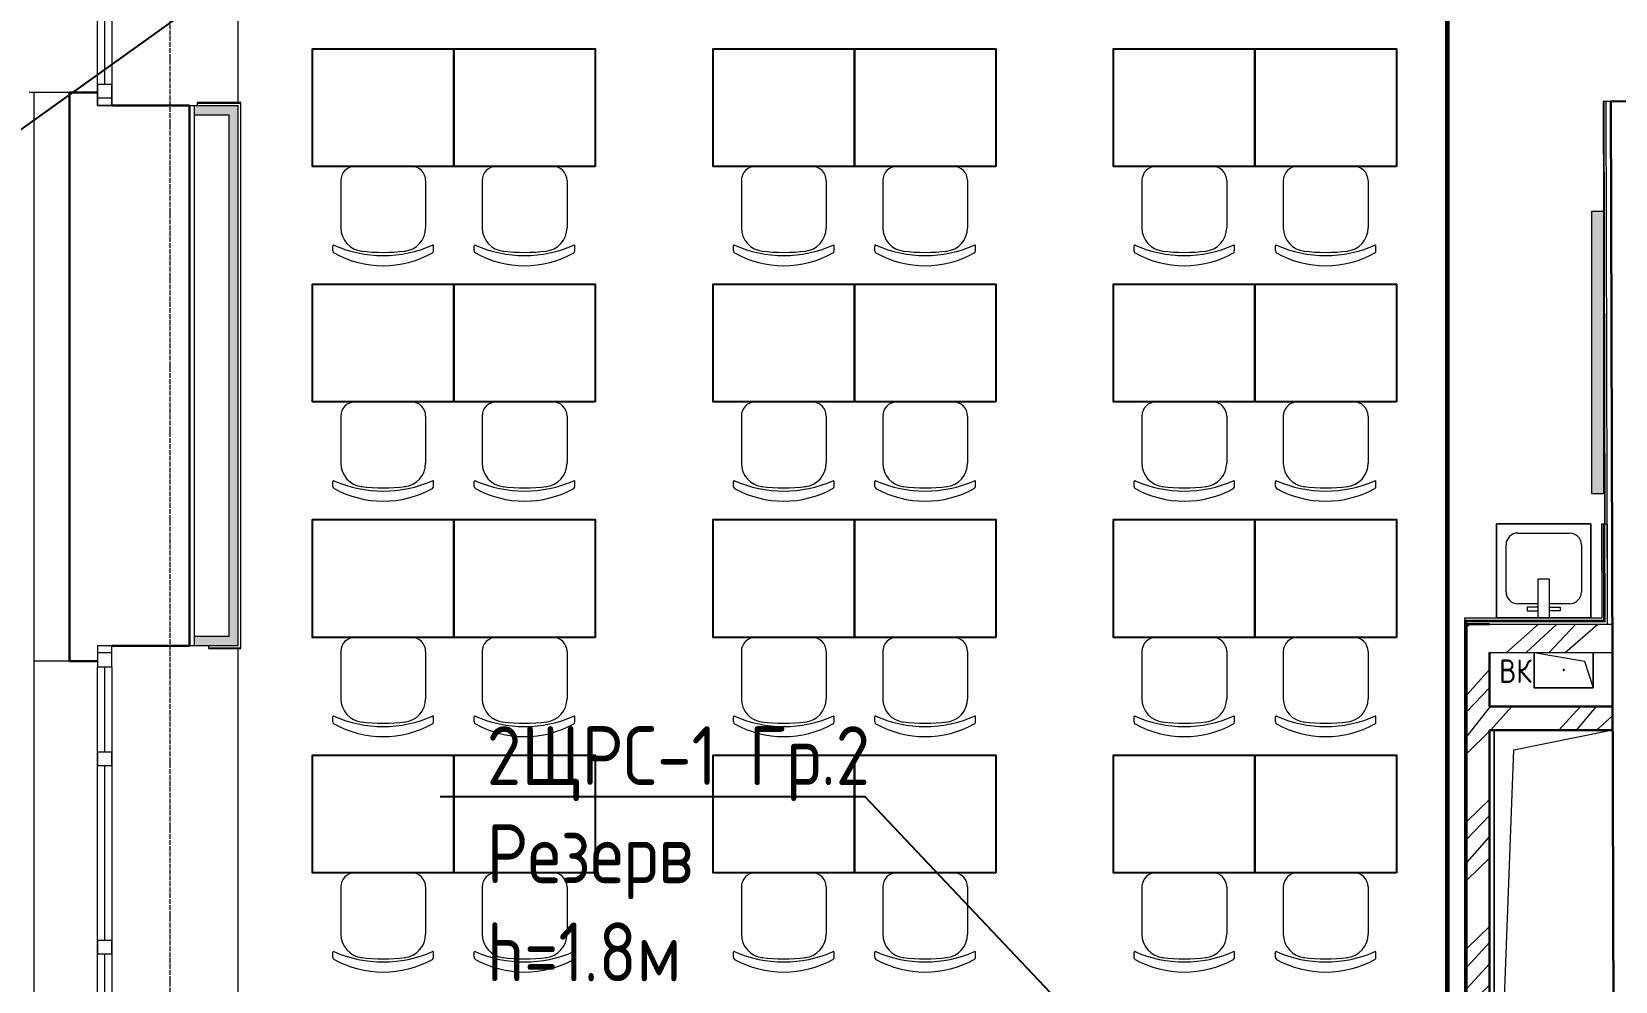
# Model space of a CAD drawing. Header units: millimetres. Extents: x -32 to 417638015, y -35 to 175284279.
# Drawn here: x 416878739 to 416885460, y 175261732 to 175265765 of the extents above; entities that cross this region are included whole.
import ezdxf
from ezdxf import colors
from ezdxf.entities.mleader import LeaderData, LeaderLine
from ezdxf.math import Vec2, Vec3

# ---------------------------------------------------------------- set-up
doc = ezdxf.new("R2010")
doc.units = ezdxf.units.MM
doc.linetypes.add('ADSK_Линия сетки', pattern=[25, 20, -2.5, 0, -2.5])
for name, color, linetype, lineweight in [('_ Окна', 7, 'Continuous', 9), ('_ЭМ_гофра', 5, 'Continuous', 60), ('_ЭМ_ТХобщее_слой', 7, 'Continuous', 30), ('Аннотация', 7, 'Continuous', 18), ('Обобщенные модели', 7, 'Continuous', 18), ('Окна', 7, 'Continuous', 9), ('Оси', 253, 'Continuous', 9), ('Перекрытие', 7, 'Continuous', 18), ('Сантехника', 7, 'Continuous', 18), ('Стены внутренние', 7, 'Continuous', 18), ('Стены наружные', 7, 'Continuous', 18), ('Стены несущие', 7, 'Continuous', 30), ('Стены отделка', 7, 'Continuous', 30), ('Стены штриховка', 7, 'Continuous', 9), ('ТХ', 5, 'Continuous', 0), ('ШТРИХОВКА', 252, 'Continuous', 15)]:
    doc.layers.add(name, color=color, linetype=linetype, lineweight=lineweight)
doc.layers.add('_ЭМ_Надписи', color=7, linetype='Continuous')
doc.layers.add('ЭОМ_Лотки рабочие', color=5, linetype='Continuous')
doc.styles.add('GOST Common_5', font='GOST_Common.ttf', dxfattribs={"width": 0.9, "height": 200})
doc.styles.add('ЭОМ', font='isocpeur.ttf', dxfattribs={"width": 0.85, "height": 250})

# ---------------------------------------------------------------- blocks, each defined once
blk = doc.blocks.new('Стул ученич штабелир №5-7')
at = {"color": 0, "linetype": 'ByBlock', "lineweight": -2}
for p, q in [((-120.064222017827, -6.874120663269423e-05), (120.064222017827, 6.874120663269423e-05)), ((-120.0642220180016, -6.874130849610083e-05), (120.0642220177106, 6.874110476928763e-05)), ((-179.935777982173, -59.99993125879337), (-179.935777982173, -260.3112319844695)), ((-179.9357779823476, -59.99993125888795), (-179.9357779823476, -260.3112319845714)), ((180.064222017827, -59.99993125879337), (180.064222017827, -260.3112319844695)), ((180.0642220177106, -59.99993125888795), (180.0642220177106, -260.3112319845714)), ((-213.4357779821148, -359.0004116515302), (-213.4357779821148, -337.3406056039639)), ((-213.4357779822894, -359.0004116516247), (-213.4357779822894, -337.3406056040585)), ((213.564222017827, -359.0004116515302), (213.564222017827, -337.3406056039639)), ((213.5642220176524, -359.0004116516247), (213.5642220176524, -337.3406056040585))]:
    blk.add_line(p, q, dxfattribs=at)
for centre, radius, start, end in [((-119.9357779822312, -59.99993125879337), 60.00000000000227, 90, 180), ((-119.9357779823476, -59.99993125885157), 59.99999999995964, 90, 180), ((120.0642220178852, -59.99993125879337), 60.00000000000227, 0, 90), ((120.0642220177106, -59.99993125885157), 59.99999999995964, 0, 90), ((-79.93577798217302, -260.3112319844549), 100.0000000000176, 180, 264.2584419996841), ((-79.93577798234764, -260.3112319845568), 100.0000000000176, 180, 264.2584419996841), ((80.06422201782698, -260.3112319844549), 100.0000000000176, 275.7415580003159, 0), ((80.06422201765236, -260.3112319845568), 100.0000000000176, 275.7415580003159, 0), ((-210.435777982173, -337.3406056039494), 2.999999999983853, 63.89783268162118, 180), ((-210.4357779823476, -337.340605604044), 2.999999999983853, 63.89783268162118, 180), ((0.06422201782697812, 142.3201924452005), 520.8201237039044, 246.3195110063149, 293.6804889936851), ((0.06422201765235513, 142.3201924450987), 520.8201237039044, 246.3195110063149, 293.6804889936851), ((210.564222017827, -337.3406056039494), 2.999999999983853, 0, 116.1021673183788), ((210.5642220176524, -337.340605604044), 2.999999999983853, 0, 116.1021673183788), ((-203.435777982173, -359.0004116515447), 9.999999999989248, 180, 238.068250632605), ((-203.4357779823476, -359.0004116516466), 9.999999999989248, 180, 238.068250632605), ((0.06422201782697812, 9.04909030158342), 430.5490215606072, 240.9916647866204, 299.0083352133797), ((0.06422201765235513, 9.049090301488832), 430.5490215606072, 240.9916647866204, 299.0083352133797), ((0.06422201782697812, 435.5341415462426), 800.3966485555333, 263.2469772545854, 276.7530227454146), ((0.06422201765235513, 435.5341415461407), 800.3966485555333, 263.2469772545854, 276.7530227454146), ((203.564222017827, -359.0004116515447), 9.999999999989248, 301.931749367395, 0), ((203.5642220176524, -359.0004116516466), 9.999999999989248, 301.931749367395, 0)]:
    blk.add_arc(centre, radius, start, end, dxfattribs=at)
blk = doc.blocks.new('Тх 2 этаж')
at = {"lineweight": 0, "true_color": 0x939598}
h = blk.add_hatch(color=252, dxfattribs=at)
h.dxf.hatch_style = 1
h.paths.add_polyline_path([(5959.580170975591, 30117.00796523486), (5909.580170975591, 30117.00796523486), (5909.580170975591, 31317.00796523486), (5959.580170975591, 31317.00796523486)])
at = {"color": 252, "true_color": 0x939598}
for points in [[(1079.99407722766, 31507.01640572771), (479.9940772276605, 31507.01640572771), (479.9940772276605, 32007.01640572783), (1079.99407722766, 32007.01640572783)], [(1679.994077228126, 31507.01640572771), (1079.994077228126, 31507.01640572771), (1079.994077228126, 32007.01640572783), (1679.994077228126, 32007.01640572783)], [(2779.994077228126, 31507.01640572771), (2179.994077228126, 31507.01640572771), (2179.994077228126, 32007.01640572783), (2779.994077228126, 32007.01640572783)], [(3379.994077228592, 31507.01640572771), (2779.994077228592, 31507.01640572771), (2779.994077228592, 32007.01640572783), (3379.994077228592, 32007.01640572783)], [(4479.994077228592, 31507.01640572771), (3879.994077228592, 31507.01640572771), (3879.994077228592, 32007.01640572783), (4479.994077228592, 32007.01640572783)], [(5079.994077229057, 31507.01640572771), (4479.994077229057, 31507.01640572771), (4479.994077229057, 32007.01640572783), (5079.994077229057, 32007.01640572783)], [(1079.99407722766, 30507.01640572771), (479.9940772276605, 30507.01640572771), (479.9940772276605, 31007.01640572783), (1079.99407722766, 31007.01640572783)], [(1679.994077228126, 30507.01640572771), (1079.994077228126, 30507.01640572771), (1079.994077228126, 31007.01640572783), (1679.994077228126, 31007.01640572783)], [(2779.994077228126, 30507.01640572771), (2179.994077228126, 30507.01640572771), (2179.994077228126, 31007.01640572783), (2779.994077228126, 31007.01640572783)], [(3379.994077228592, 30507.01640572771), (2779.994077228592, 30507.01640572771), (2779.994077228592, 31007.01640572783), (3379.994077228592, 31007.01640572783)], [(4479.994077228592, 30507.01640572771), (3879.994077228592, 30507.01640572771), (3879.994077228592, 31007.01640572783), (4479.994077228592, 31007.01640572783)], [(5079.994077229057, 30507.01640572771), (4479.994077229057, 30507.01640572771), (4479.994077229057, 31007.01640572783), (5079.994077229057, 31007.01640572783)], [(1079.99407722766, 29507.01640572725), (479.9940772276605, 29507.01640572725), (479.9940772276605, 30007.01640572737), (1079.99407722766, 30007.01640572737)], [(1679.994077228126, 29507.01640572725), (1079.994077228126, 29507.01640572725), (1079.994077228126, 30007.01640572737), (1679.994077228126, 30007.01640572737)], [(2779.994077228126, 29507.01640572725), (2179.994077228126, 29507.01640572725), (2179.994077228126, 30007.01640572737), (2779.994077228126, 30007.01640572737)], [(3379.994077228592, 29507.01640572725), (2779.994077228592, 29507.01640572725), (2779.994077228592, 30007.01640572737), (3379.994077228592, 30007.01640572737)], [(4479.994077228592, 29507.01640572725), (3879.994077228592, 29507.01640572725), (3879.994077228592, 30007.01640572737), (4479.994077228592, 30007.01640572737)], [(5079.994077229057, 29507.01640572725), (4479.994077229057, 29507.01640572725), (4479.994077229057, 30007.01640572737), (5079.994077229057, 30007.01640572737)], [(1079.99407722766, 28507.01640572725), (479.9940772276605, 28507.01640572725), (479.9940772276605, 29007.01640572737), (1079.99407722766, 29007.01640572737)], [(1679.994077228126, 28507.01640572725), (1079.994077228126, 28507.01640572725), (1079.994077228126, 29007.01640572737), (1679.994077228126, 29007.01640572737)], [(2779.994077228126, 28507.01640572725), (2179.994077228126, 28507.01640572725), (2179.994077228126, 29007.01640572737), (2779.994077228126, 29007.01640572737)], [(3379.994077228592, 28507.01640572725), (2779.994077228592, 28507.01640572725), (2779.994077228592, 29007.01640572737), (3379.994077228592, 29007.01640572737)], [(4479.994077228592, 28507.01640572725), (3879.994077228592, 28507.01640572725), (3879.994077228592, 29007.01640572737), (4479.994077228592, 29007.01640572737)], [(5079.994077229057, 28507.01640572725), (4479.994077229057, 28507.01640572725), (4479.994077229057, 29007.01640572737), (5079.994077229057, 29007.01640572737)]]:
    blk.add_lwpolyline(points, close=True, dxfattribs=at)
at = {"color": 252, "lineweight": 0, "true_color": 0x939598}
blk.add_lwpolyline([(5959.580170975591, 30117.00796523486), (5909.580170975591, 30117.00796523486), (5909.580170975591, 31317.00796523486), (5959.580170975591, 31317.00796523486), (5959.580170975591, 30117.00796523486)], dxfattribs=at)
at = {"layer": 'ТХ', "color": 252, "lineweight": 0, "true_color": 0x939598}
for p in [(779.9940772276605, 31507.01640572771), (1379.994077228126, 31507.01640572771), (2479.994077228126, 31507.01640572771), (3079.994077228592, 31507.01640572771), (4179.994077228592, 31507.01640572771), (4779.994077229523, 31507.01640572771), (779.9940772276605, 30507.01640572771), (1379.994077228126, 30507.01640572771), (2479.994077228126, 30507.01640572771), (3079.994077228592, 30507.01640572771), (4179.994077228592, 30507.01640572771), (4779.994077229523, 30507.01640572771), (779.9940772276605, 29507.01640572771), (1379.994077228126, 29507.01640572771), (2479.994077228126, 29507.01640572771), (3079.994077228592, 29507.01640572771), (4179.994077228592, 29507.01640572771), (4779.994077229523, 29507.01640572771), (779.9940772276605, 28507.01640572725), (1379.994077228126, 28507.01640572725), (2479.994077228126, 28507.01640572725), (3079.994077228592, 28507.01640572725), (4179.994077228592, 28507.01640572725), (4779.994077229523, 28507.01640572725)]:
    blk.add_blockref('Стул ученич штабелир №5-7', p, dxfattribs=at)
blk = doc.blocks.new('План 2 этажа')
h = blk.add_hatch()
h.set_pattern_fill('ANSI34', color=8, scale=20)
h.set_pattern_definition([(45, (686.3573730537319, 338.699590410115), (-269.4076836320746, 269.4076836320746), []), (45, (776.1599730537273, 338.699590410115), (-269.4076836320746, 269.4076836320746), []), (45, (865.9625730537227, 338.699590410115), (-269.4076836320746, 269.4076836320746), []), (45, (955.7653730537277, 338.699590410115), (-269.4076836320746, 269.4076836320746), [])])
h.paths.add_polyline_path([(-214.2402986002853, 31438.49632768584), (-194.077273907722, 31438.49632768585), (308.645120384288, 31438.55585617931), (308.3464703521458, 31538.49632768588), (-214.2402986002853, 31538.49632768588), (-214.2402986002853, 31768.49632768579), (307.7409053487354, 31768.49632768587), (307.3832166110515, 31888.49632768585), (-214.2402986002853, 31888.49632768585), (-308.2402986002853, 31888.49632768585), (-308.2402986002853, 28833.69959041013), (-214.2402986002853, 28833.69959041013)])
at = {"layer": 'Стены внутренние'}
for points in [[(-5711.430305129034, 34051.47074200604), (-5565.219042715908, 34051.47074200604), (-5565.219042715908, 34091.47074200604), (-5711.430305129034, 34091.47074200604)], [(-5525.219042715908, 31836.47255032662), (-5525.219042715908, 34091.47074200604), (-5565.219042715908, 34091.47074200604), (-5565.219042715908, 31836.47255032662)], [(-5525.219042715908, 31796.47255032655), (-5525.219042715908, 31836.47255032662), (-5711.430305129034, 31836.47255032662), (-5711.430305129034, 31796.47255032655)]]:
    blk.add_hatch(color=8, dxfattribs=at).paths.add_polyline_path(points)
at = {"layer": '_ Окна', "color": 8}
for p, q in [((-6091.430305129943, 34181.47074200602), (-6091.430305129944, 34541.47074200602)), ((-6061.430305129958, 34121.47074200602), (-6121.430305129958, 34121.47074200602)), ((-6061.430305129965, 31766.47255032655), (-6121.430305129965, 31766.47255032655)), ((-6091.430305129944, 31346.47255032655), (-6091.430305129944, 31706.47255032655)), ((-6091.430305129944, 30546.47255032655), (-6091.430305129944, 31286.47255032655)), ((-6091.430305129943, 30126.47255032654), (-6091.430305129944, 30486.47255032654))]:
    blk.add_line(p, q, dxfattribs=at)
at = {"layer": '_ Окна', "color": 8, "lineweight": 18}
for p, q in [((-6121.430305129958, 34181.47074200602), (-6061.430305129958, 34181.47074200602)), ((-6121.430305129958, 34091.47074200602), (-6121.430305129958, 34181.47074200602)), ((-6061.430305129958, 34181.47074200602), (-6061.430305129958, 34091.47074200602)), ((-6061.430305129958, 34091.47074200602), (-6121.430305129958, 34091.47074200602)), ((-6061.430305129965, 31796.47255032655), (-6121.430305129965, 31796.47255032655)), ((-6121.430305129965, 31796.47255032655), (-6121.430305129965, 31706.47255032655)), ((-6061.430305129965, 31706.47255032655), (-6061.430305129965, 31796.47255032655)), ((-6121.430305129965, 31706.47255032655), (-6061.430305129965, 31706.47255032655)), ((-6121.430305129963, 31346.47255032655), (-6061.430305129963, 31346.47255032655)), ((-6121.430305129963, 31286.47255032655), (-6121.430305129963, 31346.47255032655)), ((-6061.430305129963, 31346.47255032655), (-6061.430305129963, 31286.47255032655)), ((-6061.430305129963, 31286.47255032655), (-6121.430305129963, 31286.47255032655)), ((-6121.43030512996, 30546.47255032655), (-6061.43030512996, 30546.47255032655)), ((-6121.43030512996, 30486.47255032655), (-6121.43030512996, 30546.47255032655)), ((-6061.43030512996, 30546.47255032655), (-6061.43030512996, 30486.47255032655)), ((-6061.43030512996, 30486.47255032655), (-6121.43030512996, 30486.47255032655))]:
    blk.add_line(p, q, dxfattribs=at)
at = {"layer": 'Обобщенные модели', "color": 8}
for p, q in [((-23.89476904971809, 31618.49632768584), (-23.89476904971727, 31768.49632768584)), ((-23.89476904971727, 31768.49632768584), (188.6052309502853, 31730.99632768584)), ((-23.89476904971727, 31768.49632768584), (-23.89476904971809, 31618.49632768584)), ((188.6052309502853, 31730.99632768584), (226.1052309502867, 31618.49632768584)), ((226.1052309502875, 31768.49632768584), (226.1052309502867, 31618.49632768584)), ((226.1052309502867, 31618.49632768584), (226.1052309502875, 31768.49632768584)), ((226.1052309502867, 31618.49632768584), (-23.89476904971809, 31618.49632768584)), ((-23.89476904971809, 31618.49632768584), (226.1052309502867, 31618.49632768584)), ((-194.0772739077213, 29138.49632768585), (-194.0772739077213, 31438.49632768585)), ((-194.0772739077213, 31438.49632768585), (-194.0772739077213, 29138.49632768585)), ((-110.7439405743951, 31355.16299435252), (288.7347071309142, 31435.05872389358)), ((-194.0772739077213, 29138.49632768585), (-110.7439405743951, 31355.16299435252))]:
    blk.add_line(p, q, dxfattribs=at)
for radius, start, end in [(2.500000000000002, 89.99999999999919, 269.9999999999984), (2.500000000000002, 105.0000000000261, 180), (2.499999999999998, 209.9999999999997, 269.9999999999992), (2.500000000000002, 269.9999999999992, 89.99999999999919), (2.499999999999999, 329.9999999999999, 74.99999999997307)]:
    blk.add_arc((101.1052309502847, 31693.49632768584), radius, start, end, dxfattribs=at)
at = {"layer": 'Окна', "color": 8}
for p, q in [((-6121.430305129956, 34181.47074200602), (-6121.430305129956, 34541.47074200602)), ((-6061.430305129868, 34541.47074200602), (-6061.430305129868, 34181.47074200602)), ((-6121.430305129958, 34181.47074200602), (-6121.430305129958, 34091.47074200602)), ((-6061.430305129958, 34091.47074200602), (-6061.430305129958, 34181.47074200602)), ((-6121.430305129958, 34091.47074200602), (-6061.430305129958, 34091.47074200602)), ((-6121.430305129965, 31796.47255032655), (-6121.430305129965, 31706.47255032655)), ((-6061.430305129965, 31796.47255032655), (-6121.430305129965, 31796.47255032655)), ((-6061.430305129965, 31706.47255032655), (-6061.430305129965, 31796.47255032655)), ((-6121.430305129957, 31346.47255032655), (-6121.430305129957, 31706.47255032655)), ((-6061.430305129868, 31706.47255032655), (-6061.430305129868, 31346.47255032655)), ((-6121.430305129963, 31346.47255032655), (-6121.430305129963, 31286.47255032655)), ((-6061.430305129963, 31286.47255032655), (-6061.430305129963, 31346.47255032655)), ((-6121.430305129956, 30546.47255032655), (-6121.430305129957, 31286.47255032655)), ((-6061.430305129868, 31286.47255032655), (-6061.430305129868, 30546.47255032655)), ((-6121.43030512996, 30546.47255032655), (-6121.43030512996, 30486.47255032655)), ((-6061.43030512996, 30486.47255032655), (-6061.43030512996, 30546.47255032655)), ((-6121.430305129956, 30126.47255032654), (-6121.430305129956, 30486.47255032654)), ((-6061.430305129868, 30486.47255032654), (-6061.430305129868, 30126.47255032654))]:
    blk.add_line(p, q, dxfattribs=at)
at = {"layer": 'Оси', "color": 8, "linetype": 'ADSK_Линия сетки'}
blk.add_line((-5814.077273907838, -4690.674102031637), (-5814.077273907722, 44448.76377897623), dxfattribs=at)
at = {"layer": 'Перекрытие', "color": 8}
for p, q in [((-5525.219042715849, 34103.47074200599), (-5525.219042715849, 36730.25079479161)), ((-5525.219042715908, 28845.63481810716), (-5525.219042715849, 31784.47255032652))]:
    blk.add_line(p, q, dxfattribs=at)
at = {"layer": 'Сантехника', "color": 8}
for p, q in [((-183.8947690497152, 32315.04624056336), (-183.8947690497153, 31915.04624056336)), ((216.1052309502848, 32315.04624056336), (-183.8947690497152, 32315.04624056336)), ((-183.8947690497152, 32315.04624056336), (216.1052309502848, 32315.04624056336)), ((-183.8947690497153, 31915.04624056336), (-183.8947690497152, 32315.04624056336)), ((-93.8940310428154, 32275.04697923685), (126.1052309502898, 32275.04697923685)), ((216.1052309502847, 31915.04624056336), (216.1052309502848, 32315.04624056336)), ((216.1052309502848, 32315.04624056336), (216.1052309502847, 31915.04624056336)), ((-143.8940310428153, 32025.04550189399), (-143.8940310428153, 32225.04697923685)), ((176.1052309502848, 32225.04697923685), (176.1052309502847, 32025.045501894)), ((-8.894821657129466, 32080.05915603842), (-8.894821657129484, 31915.04624056336)), ((41.10528355764048, 32080.05915603842), (-8.894821657129466, 32080.05915603842)), ((41.10528355764046, 31915.04624056336), (41.10528355764048, 32080.05915603842)), ((-8.894821657129476, 31975.04550189399), (-93.89403104281551, 31975.04550189399)), ((-53.89482165712947, 31960.04624620269), (-53.89482165712947, 31945.04625125022)), ((-8.89482165712948, 31960.04624620269), (-53.89482165712947, 31960.04624620269)), ((-53.89482165712947, 31945.04625125022), (-8.89482165712948, 31945.04625125022)), ((126.1052309502792, 31975.04550189399), (41.10528355764048, 31975.04550189399)), ((41.10528355764047, 31960.04623492286), (86.10523095028474, 31960.04623492286)), ((86.10523095028474, 31945.04621799991), (41.10528355764047, 31945.04621799991)), ((86.10523095028474, 31960.04623492286), (86.10523095028474, 31945.04621799991)), ((-183.8947690497153, 31915.04624056336), (216.1052309502847, 31915.04624056336)), ((216.1052309502847, 31915.04624056336), (-183.8947690497153, 31915.04624056336))]:
    blk.add_line(p, q, dxfattribs=at)
for centre, radius, start, end in [((-93.8940310428153, 32225.04697923685), 49.99999999999994, 89.99999999999959, 180), ((126.1052309502899, 32225.04697923685), 49.99999999999496, 0, 89.99999999999959), ((-93.89403104281544, 32025.04550189399), 50.00000000000004, 180, 270.0000000000004), ((126.1052309502792, 32025.045501894), 50.00000000000545, 270.0000000000002, 0)]:
    blk.add_arc(centre, radius, start, end, dxfattribs=at)
at = {"layer": 'Стены наружные', "color": 8}
blk.add_line((-6391.430305128975, 30091.47255032655), (-6391.430305128975, 31731.47255032655), dxfattribs=at)
at = {"layer": 'Стены несущие', "color": 8}
for p, q in [((-6121.430305129965, 34146.47074200604), (-6241.430305128975, 34146.47074200604)), ((-6241.430305128975, 31731.47255032652), (-6241.430305128917, 34146.47074200604)), ((-5731.430305129034, 34091.470742006), (-6061.430305129965, 34091.470742006)), ((-5731.430305129034, 34091.470742006), (-5731.430305129034, 31796.47255032652)), ((670.6646357824211, 34109.70405929925), (300.6662877866183, 34108.59840093218)), ((300.6662877866183, 34108.59840093218), (320.0063444130355, 27636.62729761211)), ((312.7776813183445, 30078.72236318863), (300.7656698247301, 34108.59869791339)), ((-314.2402986003435, 31904.49632768585), (-314.2402986003435, 28833.69959041013)), ((-214.2402986002853, 31888.49632768585), (-308.2402986002853, 31888.49632768585)), ((-6061.430305129965, 31796.47255032652), (-5731.430305129034, 31796.47255032652)), ((-6241.430305128975, 31731.47255032652), (-6121.430305129965, 31731.47255032652)), ((-214.2402986002853, 31538.49632768588), (-214.2402986002853, 31768.49632768579)), ((308.3464703521458, 31538.49632768588), (-214.2402986002853, 31538.49632768588)), ((-214.2402986002853, 28833.69959041013), (-214.2402986002853, 31438.49632768584)), ((-214.2402986002853, 31438.49632768584), (308.6452982720803, 31438.49632768584))]:
    blk.add_line(p, q, dxfattribs=at)
at = {"layer": 'Стены отделка', "color": 8, "lineweight": 9}
for p, q in [((-6241.430305128975, 34146.47074200602), (-6411.430305128975, 34146.47074200602)), ((-5731.430305129034, 34091.470742006), (-5525.219042715908, 34091.470742006)), ((-5711.430305129034, 34091.470742006), (-5711.430305129034, 31836.47255032658)), ((-5515.219042715849, 34103.47074200599), (-5699.430305129034, 34103.47074200599)), ((-5699.430305129034, 34103.47074200599), (-5699.430305129034, 34091.470742006)), ((-5525.219042715908, 31796.47255032652), (-5525.219042715908, 34091.470742006)), ((-5513.219042715908, 31786.47255032649), (-5513.219042715908, 34101.47074200603)), ((300.6662877866183, 34108.59840093218), (268.7658126999158, 34108.50307340601)), ((268.7658126999158, 34108.50307340601), (274.1163724199869, 32313.45867096189)), ((287.3831277632271, 31888.49632768585), (280.765759121743, 34108.53893259625)), ((-5711.430305129034, 34051.47074200601), (-5565.219042715849, 34051.47074200601)), ((-5565.219042715849, 34051.47074200601), (-5565.219042715849, 31836.47255032658)), ((-6391.430305128975, 31731.47255032655), (-6391.430305128975, 33956.8516459867)), ((286.1163191114902, 32313.49443967676), (261.1164301708923, 32313.41992152077)), ((261.1164301708923, 32313.41992152077), (262.3084982163273, 31913.4963276858)), ((287.3831277632271, 31888.49632768585), (286.1163191114902, 32313.49443967676)), ((-320.2402986002853, 31913.4963276858), (-320.2402986002853, 28845.69959041013)), ((262.3084982163273, 31913.4963276858), (-320.2402986002853, 31913.4963276858)), ((-308.2402986002853, 28833.69959041013), (-308.2402986002853, 31888.49632768585)), ((-214.2402986002853, 31888.49632768585), (307.3005726324045, 31888.49632768585)), ((-5525.219042715908, 31796.47255032652), (-5731.430305129034, 31796.47255032652)), ((-5565.219042715849, 31836.47255032658), (-5711.430305129034, 31836.47255032658)), ((-5711.430305129034, 31836.47255032658), (-5711.430305129034, 31796.47255032652)), ((-5651.430305128975, 31796.47255032652), (-5651.430305128975, 31784.47255032652)), ((-6241.430305128975, 31731.47255032655), (-6391.430305128975, 31731.47255032655)), ((-5651.430305128975, 31784.47255032652), (-5515.219042715849, 31784.47255032652)), ((-214.2402986002853, 31768.49632768579), (307.6591661362909, 31768.49632768587)), ((288.7347071308759, 31435.05872389358), (288.7244605295709, 31438.49632768584))]:
    blk.add_line(p, q, dxfattribs=at)
at = {"layer": 'Стены штриховка', "color": 8}
for p, q in [((-6391.430305128975, 33956.85164598668), (-6391.430305128975, 34146.47074200604)), ((-5699.430305129034, 34101.47074200603), (-5513.219042715908, 34101.47074200603)), ((-5515.219042715849, 34103.47074200599), (-5515.219042715849, 31784.47255032652)), ((-5513.219042715908, 34103.47074200599), (-5515.219042715849, 34103.47074200599)), ((-5513.219042715908, 34101.47074200603), (-5513.219042715908, 34103.47074200599)), ((270.7658037702204, 34108.50904993771), (276.1163635352277, 32313.46463241437)), ((271.3353648531483, 31904.49632768585), (270.116390189447, 32313.44674805693)), ((277.3532759444206, 31898.49632768581), (276.1163635352277, 32313.46463241437)), ((271.3353648531483, 31904.49632768585), (-320.2402986002853, 31904.49632768585)), ((-318.2402986002271, 31904.49632768585), (-318.2402986003435, 28843.69959041017)), ((277.3532759444206, 31898.49632768581), (-314.2402986003435, 31898.49632768581)), ((-5513.219042715908, 31786.47255032649), (-5651.430305128975, 31786.47255032649)), ((-5515.219042715849, 31784.47255032652), (-5513.219042715908, 31784.47255032652)), ((-5513.219042715908, 31784.47255032652), (-5513.219042715908, 31786.47255032649))]:
    blk.add_line(p, q, dxfattribs=at)
at = {"layer": 'ЭОМ_Лотки рабочие'}
blk.add_blockref('Тх 2 этаж', (-5689.424382357276, 2325.175952200887), dxfattribs=at)
at = {"layer": 'Аннотация', "color": 8, "insert": (-172.8269159158226, 31738.7826968898), "char_height": 100, "width": 156.348, "attachment_point": 1, "line_spacing_factor": 1.022765581104984, "style": 'GOST Common_5'}
blk.add_mtext('\\pxt3.6,7.2,10.8,14.4,18,21.6,25.2,28.8,32.4,36,39.6,43.2,46.8,50.4,54,57.6,61.2,64.8,68.4,72,75.6,79.2,82.8,86.4,90,93.6,97.2,100.8,104.4,108,111.6,115.2;{ВК}', dxfattribs=at)
blk = doc.blocks.new('_ЭМ_ТХ2_2ЭТАЖнов')
at = {"layer": 'ТХ', "color": 252, "lineweight": 0, "true_color": 0x939598}
for p in [(904.6469687786011, 33498.49276751893), (1504.646968779067, 33498.49276751893), (2604.646968779067, 33498.49276751893), (3204.646968779532, 33498.49276751893), (4304.646968779532, 33498.49276751893), (4904.646968780464, 33498.49276751893), (904.6469687786011, 32498.49276751893), (1504.646968779067, 32498.49276751893), (2604.646968779067, 32498.49276751893), (3204.646968779532, 32498.49276751893), (4304.646968779532, 32498.49276751893), (4904.646968780464, 32498.49276751893), (904.6469687786011, 31498.49276751893), (1504.646968779067, 31498.49276751893), (2604.646968779067, 31498.49276751893), (3204.646968779532, 31498.49276751893), (4304.646968779532, 31498.49276751893), (4904.646968780464, 31498.49276751893), (904.6469687786011, 30498.49276751847), (1504.646968779067, 30498.49276751847), (2604.646968779067, 30498.49276751847), (3204.646968779532, 30498.49276751847), (4304.646968779532, 30498.49276751847), (4904.646968780464, 30498.49276751847)]:
    blk.add_blockref('Стул ученич штабелир №5-7', p, dxfattribs=at)

msp = doc.modelspace()

# ---------------------------------------------------------------- block references
at = {"layer": 'ШТРИХОВКА'}
msp.add_blockref('План 2 этажа', (416885140.0062945, 175231360.8653707), dxfattribs=at)

# ---------------------------------------------------------------- next in the draw order: linework, layer by layer
at = {"layer": '_ЭМ_гофра', "linetype": 'ByBlock'}
msp.add_lwpolyline([(416884745.7444893, 175267669.2414675), (416884745.7444893, 175260394.0649611)], dxfattribs=at)

# ---------------------------------------------------------------- next in the draw order: block references
at = {"layer": '_ЭМ_ТХобщее_слой', "lineweight": 50}
msp.add_blockref('_ЭМ_ТХ2_2ЭТАЖнов', (416879325.9290206, 175231694.5649611), dxfattribs=at)

# ---------------------------------------------------------------- next in the draw order: leaders
at = {"layer": '_ЭМ_Надписи', "color": 7, "ltscale": 5}
ml = msp.add_multileader_mtext('Standard', dxfattribs=at)
ml.set_content('{\\fGOST Common|b0|i0|c204|p34;\\W0.9;\\C256;2ЩРС-1\\fISOCPEUR|b0|i0|c204|p34;\\W0.85; Гр.2 \\PРезерв\\P\\fGOST Common|b0|i0|c0|p34;\\W0.9;h=\\fGOST Common|b0|i0|c204|p34;1\\fGOST Common|b0|i0|c0|p34;.\\fGOST Common|b0|i0|c204|p34;8м}', color=1, style='ЭОМ')
ml.set_leader_properties()
ml.build(insert=Vec2(0, 0))
ml.multileader.update_dxf_attribs({"text_left_attachment_type": 6, "text_right_attachment_type": 6, "dogleg_length": 0, "arrow_head_size": 200})
ctx = ml.context
ctx.base_point, ctx.char_height, ctx.arrow_head_size, ctx.landing_gap_size, ctx.plane_origin = Vec3(416890115.8054993, 175266193.7824742), 250, 200, 0, Vec3(416872737.5799493, 175284395.0123231)
ctx.left_attachment, ctx.right_attachment = 6, 6
notes = []
notes.append((ctx, [(0, (1, 1, 0), (416890115.8054993, 175266193.7824742), (1, 0), 0, [(0, [(416885373.8160642, 175267342.8432586)], 0, [])])]))
ctx.mtext.insert, ctx.mtext.width, ctx.mtext.defined_height, ctx.mtext.flow_direction = Vec3(416890115.8054993, 175266493.7824742), 2880, 545.6159617257083, 5
ml = msp.add_multileader_mtext('Standard', dxfattribs=at)
ml.set_content('{\\fGOST Common|b0|i0|c0|p34;\\W0.9;\\C256;2\\fGOST Common|b0|i0|c204|p34;ЩРС-1\\fISOCPEUR|b0|i0|c204|p34;\\W0.85; Гр.2\\P\\W1;\\C0;Раб.место учителя, ноутбук}', color=1, style='ЭОМ')
ml.set_leader_properties()
ml.build(insert=Vec2(0, 0))
ml.multileader.update_dxf_attribs({"text_left_attachment_type": 6, "text_right_attachment_type": 6, "dogleg_length": 0, "arrow_head_size": 200})
ctx = ml.context
ctx.base_point, ctx.char_height, ctx.arrow_head_size, ctx.landing_gap_size, ctx.plane_origin = Vec3(416874469.5221552, 175264286.9243079, -64.26463315267222), 250, 200, 0, Vec3(416857628.2368551, 175274836.8562895, -64.26463315267222)
ctx.left_attachment, ctx.right_attachment = 6, 6
notes.append((ctx, [(1, (1, 1, 0), (416877207.0221552, 175264286.9243079, -64.26463315267222), (-1, 0), 0, [(0, [(416880057.4839495, 175266327.9643228, -64.26463315267222)], 0, [])])]))
ctx.mtext.insert, ctx.mtext.width, ctx.mtext.defined_height, ctx.mtext.flow_direction = Vec3(416874469.5221552, 175264611.9243079, -64.26463315267222), 2880, 545.6159617257083, 5
ml = msp.add_multileader_mtext('Standard', dxfattribs=at)
ml.set_content('{\\fGOST Common|b0|i0|c204|p34;\\W0.9;\\C256;2ЩРС-1\\fISOCPEUR|b0|i0|c204|p34;\\W0.85; Гр.2 \\PРезерв\\P\\fGOST Common|b0|i0|c0|p34;\\W0.9;h=\\fGOST Common|b0|i0|c204|p34;1\\fGOST Common|b0|i0|c0|p34;.\\fGOST Common|b0|i0|c204|p34;8м}', color=1, style='ЭОМ')
ml.set_leader_properties()
ml.build(insert=Vec2(0, 0))
ml.multileader.update_dxf_attribs({"text_left_attachment_type": 6, "text_right_attachment_type": 6, "dogleg_length": 0, "arrow_head_size": 200})
ctx = ml.context
ctx.base_point, ctx.char_height, ctx.arrow_head_size, ctx.landing_gap_size, ctx.plane_origin = Vec3(416880670.021028, 175262515.9343007), 250, 200, 0, Vec3(416871617.605849, 175277257.6692839)
ctx.left_attachment, ctx.right_attachment = 6, 6
notes.append((ctx, [(1, (1, 1, 0), (416882276.271028, 175262515.9343007), (-1, 0), 0, [(0, [(416884283.2104928, 175260394.0649611)], 0, [])])]))
ctx.mtext.insert, ctx.mtext.width, ctx.mtext.defined_height, ctx.mtext.flow_direction = Vec3(416880670.021028, 175262815.9343007), 2880, 545.6159617257083, 5
for ctx, leaders in notes:
    for number, flags, end, landing, length, lines in leaders:
        leader = LeaderData()
        leader.index, (leader.has_last_leader_line, leader.has_dogleg_vector, leader.attachment_direction) = number, flags
        leader.last_leader_point, leader.dogleg_vector, leader.dogleg_length = Vec3(end), Vec3(landing), length
        for number, points, colour, breaks in lines:
            line = LeaderLine()
            line.index, line.vertices, line.color, line.breaks = number, Vec3.list(points), colors.encode_raw_color(colour), breaks
            leader.lines.append(line)
        ctx.leaders.append(leader)

doc.saveas('drawing.dxf')
